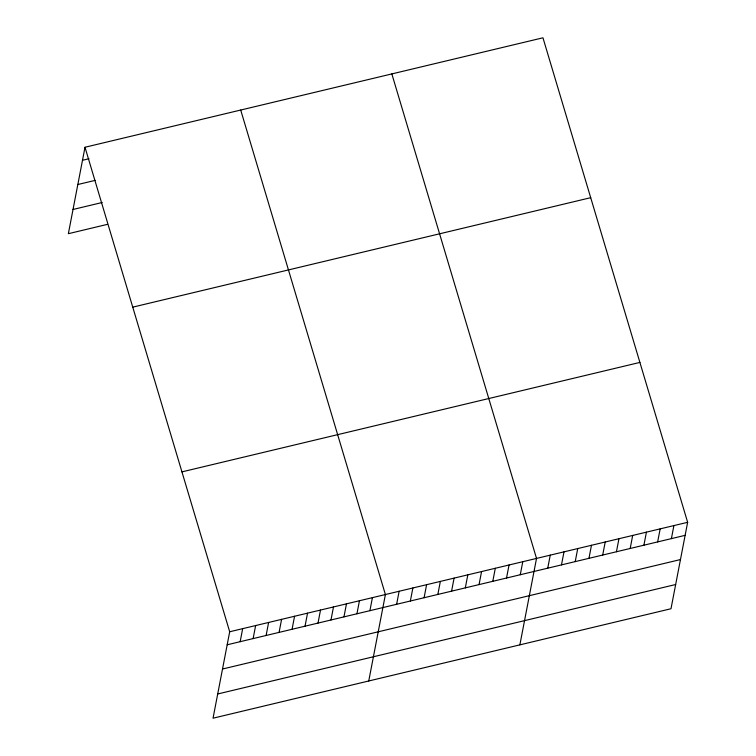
<?xml version="1.0" encoding="UTF-8"?>
<svg xmlns="http://www.w3.org/2000/svg" width="756" height="756" viewBox="0 0 756 756"><rect width="100%" height="100%" fill="white"/><g stroke="black" fill="none" stroke-linecap="round" stroke-linejoin="round"><path stroke-width="1.13" d="M85.003 147.259L229.692 631.761L213.041 718.2L670.997 608.741L687.639 522.302L542.959 37.8L85.003 147.259L68.361 233.698L107.286 224.39M240.153 641.693L242.667 628.652M253.128 638.593L255.641 625.552M266.103 635.494L268.616 622.453M279.077 632.394L281.591 619.353M292.062 629.285L294.566 616.253M305.037 626.185L307.541 613.154M318.011 623.086L320.516 610.045M330.986 619.986L333.49 606.945M343.961 616.887L346.465 603.846M356.936 613.787L359.44 600.746M369.911 610.678L372.415 597.646M368.748 680.986L385.399 594.547L240.71 110.045M396.626 604.299L399.13 591.258M410.357 601.011L412.87 587.979M424.097 597.731L426.611 584.69M437.837 594.443L440.351 581.411M451.578 591.164L454.091 578.123M465.318 587.875L467.822 574.843M479.058 584.596L481.563 571.555M492.789 581.307L495.303 568.276M506.529 578.028L509.043 564.987M520.27 574.74L522.783 561.708M519.873 644.868L536.524 558.419L391.835 73.918M547.75 568.172L550.255 555.14M561.481 564.893L563.995 551.852M575.221 561.604L577.735 548.572M588.962 558.325L591.475 545.284M602.702 555.036L605.216 542.005M616.442 551.757L618.947 538.716M630.183 548.478L632.687 535.437M643.914 545.189L646.427 532.148M657.654 541.91L660.168 528.869M671.394 538.622L673.908 525.581M82.489 160.291L88.981 158.741M77.83 184.521L95.124 180.382M73.02 209.478L102.221 202.495M132.754 307.144L590.701 197.685M181.941 471.876L639.897 362.417M229.692 631.761L687.639 522.302M227.178 644.792L685.134 535.342M222.519 669.022L680.466 559.563M217.709 693.98L675.666 584.52"/></g></svg>
